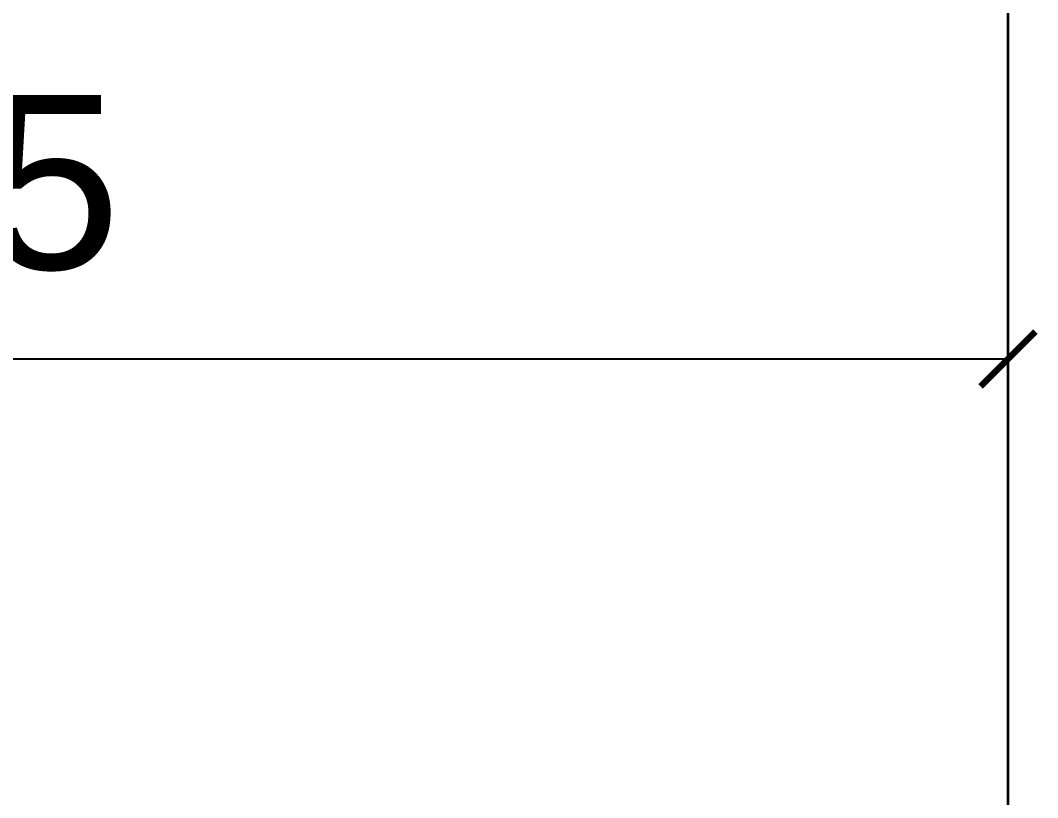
# Model space of a CAD drawing. Header units: metres. Extents: x 198 to 412, y -54 to 17.
# Drawn here: x 252.4594 to 252.7223, y -23.7892 to -23.5884 of the extents above; entities that cross this region are included whole.
import ezdxf

# ---------------------------------------------------------------- set-up
doc = ezdxf.new("R2010")
doc.units = ezdxf.units.M
doc.header["$LTSCALE"] = 10
for name, color, linetype in [('A-ABERTURAS', 2, 'Continuous'), ('TCOTA', 1, 'Continuous'), ('TM-REVEST', 252, 'Continuous')]:
    doc.layers.add(name, color=color, linetype=linetype)
doc.styles.add('ARIAL', font='arial.ttf')
doc.dimstyles.new('ST-COTA-25', dxfattribs={"dimscale": 0.25, "dimtxt": 0.18, "dimasz": 0.1, "dimexe": 0.18, "dimexo": 0.0625, "dimgap": 0.09, "dimtad": 1, "dimzin": 4, "dimdsep": 46, "dimtxsty": 'ARIAL', "dimblk1": 'COTA_N', "dimblk2": 'COTA_N', "dimsah": 1, "dimcen": 0.09, "dimclrd": 8, "dimclre": 8, "dimclrt": 1, "dimadec": 0, "dimazin": 0, "dimtfac": 1, "dimtix": 1, "dimtmove": 0, "dimatfit": 3, "dimldrblk": 'COTA_N', "dimfxl": 0.18, "dimtolj": 1, "dimtzin": 0, "dimarcsym": 0})

# ---------------------------------------------------------------- blocks, each defined once
blk = doc.blocks.new('COTA_N')
for p, q in [((0, 0.5), (0, -0.5)), ((-1, 0), (0, 0))]:
    blk.add_line(p, q)
at = {"color": 3, "const_width": 0.065}
blk.add_lwpolyline([(0.141, 0.141), (0.283, 0.283), (0, 0), (-0.141, -0.141), (-0.283, -0.283)], dxfattribs=at)
blk = doc.blocks.new('*D519')
at = {"layer": 'Defpoints', "color": 0, "transparency": 16777216}
for p in [(252.16874, -23.67585), (252.71468, -23.67585), (252.71468, -23.67585)]:
    blk.add_point(p, dxfattribs=at)
at = {"layer": 'TCOTA', "color": 8, "lineweight": -2, "transparency": 16777216}
for p, q in [((252.16874, -23.66023), (252.16874, -23.63085)), ((252.71468, -23.66023), (252.71468, -23.63085)), ((252.19374, -23.67585), (252.68968, -23.67585))]:
    blk.add_line(p, q, dxfattribs=at)
at = {"layer": 'TCOTA', "color": 8, "lineweight": -2, "transparency": 16777216, "xscale": 0.025, "yscale": 0.025, "zscale": 0.025, "rotation": 180}
blk.add_blockref('COTA_N', (252.16874, -23.67585), dxfattribs=at)
at = {"layer": 'TCOTA', "color": 8, "lineweight": -2, "transparency": 16777216, "xscale": 0.025, "yscale": 0.025, "zscale": 0.025}
blk.add_blockref('COTA_N', (252.71468, -23.67585), dxfattribs=at)
at = {"layer": 'TCOTA', "color": 1, "transparency": 16777216, "insert": (252.44171, -23.63047), "char_height": 0.045, "attachment_point": 5, "style": 'ARIAL'}
blk.add_mtext('\\A1;.55', dxfattribs=at)

msp = doc.modelspace()

# ---------------------------------------------------------------- linework, layer by layer
at = {"layer": 'A-ABERTURAS', "color": 1, "transparency": 33554661}
msp.add_line((252.7146, -24.7675), (252.71468, -23.05328), dxfattribs=at)
at = {"layer": 'TM-REVEST'}
msp.add_lwpolyline([(252.11468, -24.17783), (252.11468, -23.57783), (252.71468, -23.57783), (252.71468, -24.17783)], close=True, dxfattribs=at)

# ---------------------------------------------------------------- dimensions: what is measured, and where the dimension line sits
at = {"layer": 'TCOTA'}
dim = msp.add_linear_dim(base=(252.71468, -23.67585), p1=(252.16874, -23.67585), p2=(252.71468, -23.67585), angle=180, dimstyle='ST-COTA-25', dxfattribs=at)
dim.commit()
dim.dimension.update_dxf_attribs({"geometry": '*D519', "text_midpoint": (252.44171, -23.63047)})

doc.saveas('drawing.dxf')
